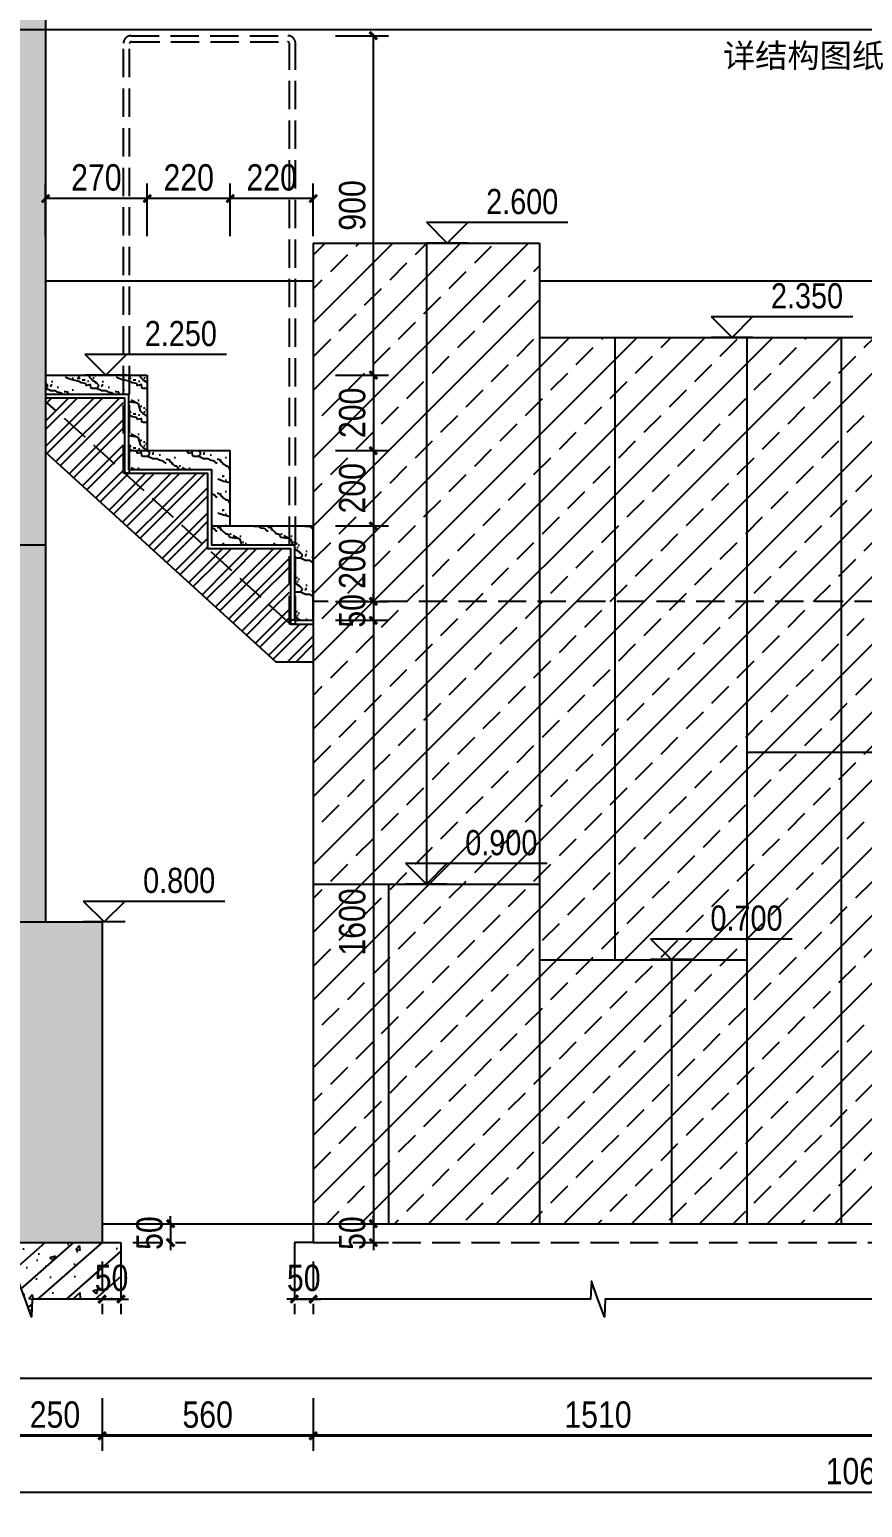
# Model space of a CAD drawing. Extents: x 9928 to 93764, y -101273 to -34887.
# Drawn here: x 77531 to 79740, y -84927 to -81009 of the extents above; entities that cross this region are included whole.
import ezdxf
from ezdxf import colors
from ezdxf.entities.mleader import LeaderData, LeaderLine
from ezdxf.math import Vec2, Vec3

# ---------------------------------------------------------------- set-up
doc = ezdxf.new("R2010")
doc.units = 0
doc.header["$LTSCALE"] = 1000
doc.header["$MEASUREMENT"] = 0
doc.linetypes.add('DASH', pattern=[0.35, 0.25, -0.1])
doc.linetypes.add('HIDDEN', pattern=[0.375, 0.25, -0.125])
for name, color, linetype in [('A-ANNO-DIMS', 6, 'Continuous'), ('A-Anno-Lead', 2, 'Continuous'), ('A-ANNO-NOTE', 4, 'Continuous'), ('A-ANNO-SYMB', 4, 'Continuous'), ('A-DETL-175', 175, 'Continuous'), ('A-DETL-42', 42, 'Continuous'), ('A-DETL-PATT-251', 251, 'Continuous'), ('A-FLOR-HRAL', 42, 'Continuous'), ('A-FURN-PATT-251', 251, 'Continuous'), ('A-SECT-005', 5, 'Continuous'), ('A-SECT-146', 216, 'Continuous'), ('核对', 7, 'Continuous')]:
    doc.layers.add(name, color=color, linetype=linetype)
doc.layers.add('A-ANNO-NPLT', color=250, linetype='Continuous', plot=False)
doc.styles.add('DIM_T3', font='ARIALN.TTF')
doc.styles.add('EN', font='ARIALN.TTF')
doc.dimstyles.new('_TCH_ARCH&&20', dxfattribs={"dimtxt": 70, "dimasz": 20, "dimexe": 40, "dimexo": 40, "dimgap": 20, "dimtad": 1, "dimdec": 0, "dimzin": 0, "dimdsep": 46, "dimtxsty": 'DIM_T3', "dimblk": 'ARCHTICK', "dimcen": 0.09, "dimclrd": 6, "dimclre": 6, "dimclrt": 6, "dimazin": 2, "dimtfac": 1, "dimtdec": 0, "dimtix": 1, "dimtmove": 2, "dimatfit": 3, "dimfxl": 100, "dimfxlon": 1, "dimtolj": 1, "dimtzin": 0, "dimarcsym": 0})

# ---------------------------------------------------------------- blocks, each defined once
blk = doc.blocks.new('TAG-PLAN-ELEV')
blk.add_line((-1.66, 0), (9.6, 0))
for points in [[(-1.66, 0), (0, -1.66), (1.66, 0)], [(1.66, -1.66), (-1.66, -1.66)]]:
    blk.add_lwpolyline(points)
at = {"style": 'EN'}
for tag, p in [('LEVEL', (2.45, 0.65)), ('NAME', (2.45, -2.51))]:
    blk.add_attdef(tag, p, '', height=2, dxfattribs=at)
blk = doc.blocks.new('_ArchTick')
at = {"color": 0, "linetype": 'ByBlock', "const_width": 0.4}
blk.add_lwpolyline([(-0.5, -0.5), (0.5, 0.5)], dxfattribs=at)
blk = doc.blocks.new('*D642')
at = {"layer": 'A-ANNO-DIMS', "color": 6, "lineweight": -2, "transparency": 16777216}
for p, q in [((74453.4, -84787.5), (74453.4, -84927.5)), ((85053.4, -84787.5), (85053.4, -84927.5)), ((85053.4, -84887.5), (74453.4, -84887.5))]:
    blk.add_line(p, q, dxfattribs=at)
at = {"layer": 'Defpoints', "color": 0, "transparency": 16777216}
for p in [(74453.4, -84285.6), (85053.4, -84285.6), (74453.4, -84887.5)]:
    blk.add_point(p, dxfattribs=at)
at = {"layer": 'A-ANNO-DIMS', "color": 6, "lineweight": -2, "transparency": 16777216, "xscale": 20, "yscale": 20, "zscale": 20, "rotation": 180}
blk.add_blockref('_ArchTick', (74453.4, -84887.5), dxfattribs=at)
at = {"layer": 'A-ANNO-DIMS', "color": 6, "lineweight": -2, "transparency": 16777216, "xscale": 20, "yscale": 20, "zscale": 20}
blk.add_blockref('_ArchTick', (85053.4, -84887.5), dxfattribs=at)
at = {"layer": 'A-ANNO-DIMS', "color": 6, "transparency": 16777216, "insert": (79753.4, -84831.7), "char_height": 70, "attachment_point": 5, "style": 'DIM_T3'}
blk.add_mtext('\\A1;10600', dxfattribs=at)
blk = doc.blocks.new('*D648')
at = {"layer": 'A-ANNO-DIMS', "color": 6, "lineweight": -2, "transparency": 16777216}
for p, q in [((77473.8, -84637.5), (77473.8, -84777.5)), ((77723.8, -84637.5), (77723.8, -84777.5)), ((77473.8, -84737.5), (77723.8, -84737.5))]:
    blk.add_line(p, q, dxfattribs=at)
at = {"layer": 'Defpoints', "color": 0, "transparency": 16777216}
for p in [(77473.8, -83375), (77723.8, -83375), (77723.8, -84737.5)]:
    blk.add_point(p, dxfattribs=at)
at = {"layer": 'A-ANNO-DIMS', "color": 6, "lineweight": -2, "transparency": 16777216, "xscale": 20, "yscale": 20, "zscale": 20, "rotation": 180}
blk.add_blockref('_ArchTick', (77473.8, -84737.5), dxfattribs=at)
at = {"layer": 'A-ANNO-DIMS', "color": 6, "lineweight": -2, "transparency": 16777216, "xscale": 20, "yscale": 20, "zscale": 20}
blk.add_blockref('_ArchTick', (77723.8, -84737.5), dxfattribs=at)
at = {"layer": 'A-ANNO-DIMS', "color": 6, "transparency": 16777216, "insert": (77598.8, -84681.7), "char_height": 70, "attachment_point": 5, "style": 'DIM_T3'}
blk.add_mtext('\\A1;250', dxfattribs=at)
blk = doc.blocks.new('*D649')
at = {"layer": 'Defpoints', "color": 0, "linetype": 'HIDDEN', "ltscale": 0.3, "transparency": 16777216}
for p in [(77723.8, -84225), (77773.8, -84225), (77773.8, -84375)]:
    blk.add_point(p, dxfattribs=at)
at = {"layer": '核对', "color": 2, "linetype": 'HIDDEN', "lineweight": -2, "ltscale": 0.3, "transparency": 16777216}
for p, q in [((77723.8, -84275), (77723.8, -84415)), ((77773.8, -84275), (77773.8, -84415)), ((77723.8, -84375), (77703.8, -84375)), ((77723.8, -84375), (77773.8, -84375)), ((77773.8, -84375), (77793.8, -84375))]:
    blk.add_line(p, q, dxfattribs=at)
at = {"layer": '核对', "color": 2, "linetype": 'HIDDEN', "lineweight": -2, "ltscale": 0.3, "transparency": 16777216, "xscale": 20, "yscale": 20, "zscale": 20}
blk.add_blockref('_ArchTick', (77723.8, -84375), dxfattribs=at)
at = {"layer": '核对', "color": 2, "linetype": 'HIDDEN', "lineweight": -2, "ltscale": 0.3, "transparency": 16777216, "xscale": 20, "yscale": 20, "zscale": 20, "rotation": 180}
blk.add_blockref('_ArchTick', (77773.8, -84375), dxfattribs=at)
at = {"layer": '核对', "color": 2, "linetype": 'HIDDEN', "ltscale": 0.3, "transparency": 16777216, "insert": (77748.8, -84319.2), "char_height": 70, "attachment_point": 5, "style": 'DIM_T3'}
blk.add_mtext('\\A1;50', dxfattribs=at)
blk = doc.blocks.new('*D650')
at = {"layer": 'A-ANNO-DIMS', "color": 6, "lineweight": -2, "transparency": 16777216}
for p, q in [((77723.8, -84637.5), (77723.8, -84777.5)), ((78283.4, -84637.5), (78283.4, -84777.5)), ((77723.8, -84737.5), (78283.4, -84737.5))]:
    blk.add_line(p, q, dxfattribs=at)
at = {"layer": 'Defpoints', "color": 0, "transparency": 16777216}
for p in [(77723.8, -84225), (78283.4, -84225), (78283.4, -84737.5)]:
    blk.add_point(p, dxfattribs=at)
at = {"layer": 'A-ANNO-DIMS', "color": 6, "lineweight": -2, "transparency": 16777216, "xscale": 20, "yscale": 20, "zscale": 20, "rotation": 180}
blk.add_blockref('_ArchTick', (77723.8, -84737.5), dxfattribs=at)
at = {"layer": 'A-ANNO-DIMS', "color": 6, "lineweight": -2, "transparency": 16777216, "xscale": 20, "yscale": 20, "zscale": 20}
blk.add_blockref('_ArchTick', (78283.4, -84737.5), dxfattribs=at)
at = {"layer": 'A-ANNO-DIMS', "color": 6, "transparency": 16777216, "insert": (78003.6, -84681.7), "char_height": 70, "attachment_point": 5, "style": 'DIM_T3'}
blk.add_mtext('\\A1;560', dxfattribs=at)
blk = doc.blocks.new('*D651')
at = {"layer": 'A-ANNO-DIMS', "color": 6, "lineweight": -2, "transparency": 16777216}
for p, q in [((78283.4, -84637.5), (78283.4, -84777.5)), ((79793.4, -84637.5), (79793.4, -84777.5)), ((78283.4, -84737.5), (79793.4, -84737.5))]:
    blk.add_line(p, q, dxfattribs=at)
at = {"layer": 'Defpoints', "color": 0, "transparency": 16777216}
for p in [(78283.4, -84225), (79793.4, -84225), (79793.4, -84737.5)]:
    blk.add_point(p, dxfattribs=at)
at = {"layer": 'A-ANNO-DIMS', "color": 6, "lineweight": -2, "transparency": 16777216, "xscale": 20, "yscale": 20, "zscale": 20, "rotation": 180}
blk.add_blockref('_ArchTick', (78283.4, -84737.5), dxfattribs=at)
at = {"layer": 'A-ANNO-DIMS', "color": 6, "lineweight": -2, "transparency": 16777216, "xscale": 20, "yscale": 20, "zscale": 20}
blk.add_blockref('_ArchTick', (79793.4, -84737.5), dxfattribs=at)
at = {"layer": 'A-ANNO-DIMS', "color": 6, "transparency": 16777216, "insert": (79038.4, -84681.7), "char_height": 70, "attachment_point": 5, "style": 'DIM_T3'}
blk.add_mtext('\\A1;1510', dxfattribs=at)
blk = doc.blocks.new('*D669')
at = {"layer": 'A-ANNO-DIMS', "color": 6, "lineweight": -2, "transparency": 16777216}
for p, q in [((78342.9, -81925), (78482.9, -81925)), ((78442.9, -81925), (78442.9, -82125)), ((78342.9, -82125), (78482.9, -82125))]:
    blk.add_line(p, q, dxfattribs=at)
at = {"layer": 'Defpoints', "color": 0, "transparency": 16777216}
for p in [(77843.4, -81925), (77843.4, -82125), (78442.9, -82125)]:
    blk.add_point(p, dxfattribs=at)
at = {"layer": 'A-ANNO-DIMS', "color": 6, "lineweight": -2, "transparency": 16777216, "xscale": 20, "yscale": 20, "zscale": 20}
for p, rotation in [((78442.9, -81925), 90), ((78442.9, -82125), 270)]:
    blk.add_blockref('_ArchTick', p, dxfattribs=dict(at, rotation=rotation))
at = {"layer": 'A-ANNO-DIMS', "color": 6, "transparency": 16777216, "insert": (78387.1, -82025), "char_height": 70, "attachment_point": 5, "rotation": 90, "style": 'DIM_T3'}
blk.add_mtext('\\A1;200', dxfattribs=at)
blk = doc.blocks.new('*D670')
at = {"layer": 'A-ANNO-DIMS', "color": 6, "lineweight": -2, "transparency": 16777216}
for p, q in [((78342.9, -82125), (78482.9, -82125)), ((78442.9, -82125), (78442.9, -82325)), ((78342.9, -82325), (78482.9, -82325))]:
    blk.add_line(p, q, dxfattribs=at)
at = {"layer": 'Defpoints', "color": 0, "transparency": 16777216}
for p in [(77843.4, -82125), (78063.4, -82325), (78442.9, -82325)]:
    blk.add_point(p, dxfattribs=at)
at = {"layer": 'A-ANNO-DIMS', "color": 6, "lineweight": -2, "transparency": 16777216, "xscale": 20, "yscale": 20, "zscale": 20}
for p, rotation in [((78442.9, -82125), 90), ((78442.9, -82325), 270)]:
    blk.add_blockref('_ArchTick', p, dxfattribs=dict(at, rotation=rotation))
at = {"layer": 'A-ANNO-DIMS', "color": 6, "transparency": 16777216, "insert": (78387.1, -82225), "char_height": 70, "attachment_point": 5, "rotation": 90, "style": 'DIM_T3'}
blk.add_mtext('\\A1;200', dxfattribs=at)
blk = doc.blocks.new('*D671')
at = {"layer": 'A-ANNO-DIMS', "color": 6, "lineweight": -2, "transparency": 16777216}
for p, q in [((78342.9, -82325), (78482.9, -82325)), ((78442.9, -82325), (78442.9, -82525)), ((78342.9, -82525), (78482.9, -82525))]:
    blk.add_line(p, q, dxfattribs=at)
at = {"layer": 'Defpoints', "color": 0, "transparency": 16777216}
for p in [(78063.4, -82325), (78283.4, -82525), (78442.9, -82525)]:
    blk.add_point(p, dxfattribs=at)
at = {"layer": 'A-ANNO-DIMS', "color": 6, "lineweight": -2, "transparency": 16777216, "xscale": 20, "yscale": 20, "zscale": 20}
for p, rotation in [((78442.9, -82325), 90), ((78442.9, -82525), 270)]:
    blk.add_blockref('_ArchTick', p, dxfattribs=dict(at, rotation=rotation))
at = {"layer": 'A-ANNO-DIMS', "color": 6, "transparency": 16777216, "insert": (78387.1, -82425), "char_height": 70, "attachment_point": 5, "rotation": 90, "style": 'DIM_T3'}
blk.add_mtext('\\A1;200', dxfattribs=at)
blk = doc.blocks.new('*D672')
at = {"layer": 'A-ANNO-DIMS', "color": 6, "lineweight": -2, "transparency": 16777216}
for p, q in [((78342.9, -82525), (78482.9, -82525)), ((78442.9, -82525), (78442.9, -82505)), ((78442.9, -82525), (78442.9, -82575)), ((78342.9, -82575), (78482.9, -82575)), ((78442.9, -82575), (78442.9, -82595))]:
    blk.add_line(p, q, dxfattribs=at)
at = {"layer": 'Defpoints', "color": 0, "transparency": 16777216}
for p in [(78283.4, -82525), (78283.4, -82575), (78442.9, -82575)]:
    blk.add_point(p, dxfattribs=at)
at = {"layer": 'A-ANNO-DIMS', "color": 6, "lineweight": -2, "transparency": 16777216, "xscale": 20, "yscale": 20, "zscale": 20}
for p, rotation in [((78442.9, -82525), 270), ((78442.9, -82575), 90)]:
    blk.add_blockref('_ArchTick', p, dxfattribs=dict(at, rotation=rotation))
at = {"layer": 'A-ANNO-DIMS', "color": 6, "transparency": 16777216, "insert": (78387.1, -82550), "char_height": 70, "attachment_point": 5, "rotation": 90, "style": 'DIM_T3'}
blk.add_mtext('\\A1;50', dxfattribs=at)
blk = doc.blocks.new('*D679')
at = {"layer": 'A-ANNO-DIMS', "color": 6, "lineweight": -2, "transparency": 16777216}
for p, q in [((78342.9, -82575), (78482.9, -82575)), ((78442.9, -82575), (78442.9, -84175)), ((78342.9, -84175), (78482.9, -84175))]:
    blk.add_line(p, q, dxfattribs=at)
at = {"layer": 'Defpoints', "color": 0, "transparency": 16777216}
for p in [(78283.4, -82575), (78283.4, -84175), (78442.9, -84175)]:
    blk.add_point(p, dxfattribs=at)
at = {"layer": 'A-ANNO-DIMS', "color": 6, "lineweight": -2, "transparency": 16777216, "xscale": 20, "yscale": 20, "zscale": 20}
for p, rotation in [((78442.9, -82575), 90), ((78442.9, -84175), 270)]:
    blk.add_blockref('_ArchTick', p, dxfattribs=dict(at, rotation=rotation))
at = {"layer": 'A-ANNO-DIMS', "color": 6, "transparency": 16777216, "insert": (78387.1, -83375), "char_height": 70, "attachment_point": 5, "rotation": 90, "style": 'DIM_T3'}
blk.add_mtext('\\A1;1600', dxfattribs=at)
blk = doc.blocks.new('*D681')
at = {"layer": 'Defpoints', "color": 0, "linetype": 'HIDDEN', "ltscale": 0.3, "transparency": 16777216}
for p in [(77723.8, -84175), (77723.8, -84225), (77905.4, -84225)]:
    blk.add_point(p, dxfattribs=at)
at = {"layer": '核对', "color": 2, "linetype": 'HIDDEN', "lineweight": -2, "ltscale": 0.3, "transparency": 16777216}
for p, q in [((77805.4, -84175), (77945.4, -84175)), ((77905.4, -84175), (77905.4, -84155)), ((77905.4, -84175), (77905.4, -84225)), ((77805.4, -84225), (77945.4, -84225)), ((77905.4, -84225), (77905.4, -84245))]:
    blk.add_line(p, q, dxfattribs=at)
at = {"layer": '核对', "color": 2, "linetype": 'HIDDEN', "lineweight": -2, "ltscale": 0.3, "transparency": 16777216, "xscale": 20, "yscale": 20, "zscale": 20}
for p, rotation in [((77905.4, -84175), 270), ((77905.4, -84225), 90)]:
    blk.add_blockref('_ArchTick', p, dxfattribs=dict(at, rotation=rotation))
at = {"layer": '核对', "color": 2, "linetype": 'HIDDEN', "ltscale": 0.3, "transparency": 16777216, "insert": (77849.7, -84200), "char_height": 70, "attachment_point": 5, "rotation": 90, "style": 'DIM_T3'}
blk.add_mtext('\\A1;50', dxfattribs=at)
blk = doc.blocks.new('*D686')
at = {"layer": 'Defpoints', "color": 0, "linetype": 'HIDDEN', "ltscale": 0.3, "transparency": 16777216}
for p in [(78233.4, -84225), (78283.4, -84225), (78283.4, -84375)]:
    blk.add_point(p, dxfattribs=at)
at = {"layer": '核对', "color": 2, "linetype": 'HIDDEN', "lineweight": -2, "ltscale": 0.3, "transparency": 16777216}
for p, q in [((78233.4, -84275), (78233.4, -84415)), ((78283.4, -84275), (78283.4, -84415)), ((78233.4, -84375), (78213.4, -84375)), ((78233.4, -84375), (78283.4, -84375)), ((78283.4, -84375), (78303.4, -84375))]:
    blk.add_line(p, q, dxfattribs=at)
at = {"layer": '核对', "color": 2, "linetype": 'HIDDEN', "lineweight": -2, "ltscale": 0.3, "transparency": 16777216, "xscale": 20, "yscale": 20, "zscale": 20}
blk.add_blockref('_ArchTick', (78233.4, -84375), dxfattribs=at)
at = {"layer": '核对', "color": 2, "linetype": 'HIDDEN', "lineweight": -2, "ltscale": 0.3, "transparency": 16777216, "xscale": 20, "yscale": 20, "zscale": 20, "rotation": 180}
blk.add_blockref('_ArchTick', (78283.4, -84375), dxfattribs=at)
at = {"layer": '核对', "color": 2, "linetype": 'HIDDEN', "ltscale": 0.3, "transparency": 16777216, "insert": (78258.4, -84319.2), "char_height": 70, "attachment_point": 5, "style": 'DIM_T3'}
blk.add_mtext('\\A1;50', dxfattribs=at)
blk = doc.blocks.new('*D688')
at = {"layer": 'A-ANNO-DIMS', "color": 6, "lineweight": -2, "transparency": 16777216}
for p, q in [((78342.9, -81025), (78482.9, -81025)), ((78442.9, -81925), (78442.9, -81025)), ((78342.9, -81925), (78482.9, -81925))]:
    blk.add_line(p, q, dxfattribs=at)
at = {"layer": 'Defpoints', "color": 0, "transparency": 16777216}
for p in [(77843.4, -81025), (78442.9, -81025), (77843.4, -81925)]:
    blk.add_point(p, dxfattribs=at)
at = {"layer": 'A-ANNO-DIMS', "color": 6, "lineweight": -2, "transparency": 16777216, "xscale": 20, "yscale": 20, "zscale": 20}
for p, rotation in [((78442.9, -81025), 90), ((78442.9, -81925), 270)]:
    blk.add_blockref('_ArchTick', p, dxfattribs=dict(at, rotation=rotation))
at = {"layer": 'A-ANNO-DIMS', "color": 6, "transparency": 16777216, "insert": (78387.1, -81475), "char_height": 70, "attachment_point": 5, "rotation": 90, "style": 'DIM_T3'}
blk.add_mtext('\\A1;900', dxfattribs=at)
blk = doc.blocks.new('*D693')
at = {"layer": 'A-ANNO-DIMS', "color": 6, "lineweight": -2, "transparency": 16777216}
for p, q in [((78063.4, -81556.9), (78063.4, -81416.9)), ((78283.4, -81556.9), (78283.4, -81416.9)), ((78283.4, -81456.9), (78063.4, -81456.9))]:
    blk.add_line(p, q, dxfattribs=at)
at = {"layer": 'Defpoints', "color": 0, "transparency": 16777216}
for p in [(78063.4, -81456.9), (78063.4, -82325), (78283.4, -82325)]:
    blk.add_point(p, dxfattribs=at)
at = {"layer": 'A-ANNO-DIMS', "color": 6, "lineweight": -2, "transparency": 16777216, "xscale": 20, "yscale": 20, "zscale": 20, "rotation": 180}
blk.add_blockref('_ArchTick', (78063.4, -81456.9), dxfattribs=at)
at = {"layer": 'A-ANNO-DIMS', "color": 6, "lineweight": -2, "transparency": 16777216, "xscale": 20, "yscale": 20, "zscale": 20}
blk.add_blockref('_ArchTick', (78283.4, -81456.9), dxfattribs=at)
at = {"layer": 'A-ANNO-DIMS', "color": 6, "transparency": 16777216, "insert": (78173.4, -81401.1), "char_height": 70, "attachment_point": 5, "style": 'DIM_T3'}
blk.add_mtext('\\A1;220', dxfattribs=at)
blk = doc.blocks.new('*D694')
at = {"layer": 'A-ANNO-DIMS', "color": 6, "lineweight": -2, "transparency": 16777216}
for p, q in [((77843.4, -81556.9), (77843.4, -81416.9)), ((78063.4, -81556.9), (78063.4, -81416.9)), ((78063.4, -81456.9), (77843.4, -81456.9))]:
    blk.add_line(p, q, dxfattribs=at)
at = {"layer": 'Defpoints', "color": 0, "transparency": 16777216}
for p in [(77843.4, -81456.9), (77843.4, -81925), (78063.4, -82325)]:
    blk.add_point(p, dxfattribs=at)
at = {"layer": 'A-ANNO-DIMS', "color": 6, "lineweight": -2, "transparency": 16777216, "xscale": 20, "yscale": 20, "zscale": 20, "rotation": 180}
blk.add_blockref('_ArchTick', (77843.4, -81456.9), dxfattribs=at)
at = {"layer": 'A-ANNO-DIMS', "color": 6, "lineweight": -2, "transparency": 16777216, "xscale": 20, "yscale": 20, "zscale": 20}
blk.add_blockref('_ArchTick', (78063.4, -81456.9), dxfattribs=at)
at = {"layer": 'A-ANNO-DIMS', "color": 6, "transparency": 16777216, "insert": (77953.4, -81401.1), "char_height": 70, "attachment_point": 5, "style": 'DIM_T3'}
blk.add_mtext('\\A1;220', dxfattribs=at)
blk = doc.blocks.new('*D695')
at = {"layer": 'A-ANNO-DIMS', "color": 6, "lineweight": -2, "transparency": 16777216}
for p, q in [((77573.8, -81556.9), (77573.8, -81416.9)), ((77843.4, -81556.9), (77843.4, -81416.9)), ((77843.4, -81456.9), (77573.8, -81456.9))]:
    blk.add_line(p, q, dxfattribs=at)
at = {"layer": 'Defpoints', "color": 0, "transparency": 16777216}
for p in [(77573.8, -81456.9), (77573.8, -81925), (77843.4, -81925)]:
    blk.add_point(p, dxfattribs=at)
at = {"layer": 'A-ANNO-DIMS', "color": 6, "lineweight": -2, "transparency": 16777216, "xscale": 20, "yscale": 20, "zscale": 20, "rotation": 180}
blk.add_blockref('_ArchTick', (77573.8, -81456.9), dxfattribs=at)
at = {"layer": 'A-ANNO-DIMS', "color": 6, "lineweight": -2, "transparency": 16777216, "xscale": 20, "yscale": 20, "zscale": 20}
blk.add_blockref('_ArchTick', (77843.4, -81456.9), dxfattribs=at)
at = {"layer": 'A-ANNO-DIMS', "color": 6, "transparency": 16777216, "insert": (77708.6, -81401.1), "char_height": 70, "attachment_point": 5, "style": 'DIM_T3'}
blk.add_mtext('\\A1;270', dxfattribs=at)
blk = doc.blocks.new('*D725')
at = {"layer": 'Defpoints', "color": 0, "linetype": 'HIDDEN', "ltscale": 0.3, "transparency": 16777216}
for p in [(78412.9, -84175), (78412.9, -84225), (78442.9, -84225)]:
    blk.add_point(p, dxfattribs=at)
at = {"layer": '核对', "color": 2, "linetype": 'HIDDEN', "lineweight": -2, "ltscale": 0.3, "transparency": 16777216}
for p, q in [((78442.9, -84175), (78442.9, -84155)), ((78442.9, -84175), (78482.9, -84175)), ((78442.9, -84175), (78442.9, -84225)), ((78442.9, -84225), (78482.9, -84225)), ((78442.9, -84225), (78442.9, -84245))]:
    blk.add_line(p, q, dxfattribs=at)
at = {"layer": '核对', "color": 2, "linetype": 'HIDDEN', "lineweight": -2, "ltscale": 0.3, "transparency": 16777216, "xscale": 20, "yscale": 20, "zscale": 20}
for p, rotation in [((78442.9, -84175), 270), ((78442.9, -84225), 90)]:
    blk.add_blockref('_ArchTick', p, dxfattribs=dict(at, rotation=rotation))
at = {"layer": '核对', "color": 2, "linetype": 'HIDDEN', "ltscale": 0.3, "transparency": 16777216, "insert": (78387.1, -84200), "char_height": 70, "attachment_point": 5, "rotation": 90, "style": 'DIM_T3'}
blk.add_mtext('\\A1;50', dxfattribs=at)
blk = doc.blocks.new('_DotSmall')
at = {"color": 0, "linetype": 'ByBlock', "const_width": 0.5}
blk.add_lwpolyline([(-0.0625, 0, 1), (0.0625, 0, 1)], format="xyb", close=True, dxfattribs=at)

msp = doc.modelspace()

# ---------------------------------------------------------------- hatches: boundary and pattern name
at = {"layer": 'A-DETL-PATT-251'}
h = msp.add_hatch(dxfattribs=at)
h.set_pattern_fill('钢筋混凝土', color=256, scale=20, angle=-3.7793, style=0)
h.set_pattern_definition([(41.22068, (-30533.306, -5171.7), (-32.94805, 37.608855), []), (46.22068, (-30533.3, -5171.7), (142.31283, -21.97859), [15, -165]), (351.22068, (-30533.3, -5171.7), (-17.77396, 151.9404), [12, -132]), (96.67208, (-30521.45, -5173.53), (124.53897, 129.9617), [12.74804, -140.22842]), (42.40488, (-30530.67, -5131.79), (210.80203, -47.10098), [22.5, -247.5]), (92.85628, (-30513.1, -5135.71), (199.36757, 182.07848), [19.12206, -210.3426]), (347.40488, (-30530.67, -5131.79), (199.36743, 182.07863), [18, -198]), (17.22068, (-30511.37, -5143.09), (113.81417, -88.21754), [15, -165]), (322.22068, (-30511.37, -5143.09), (58.1167, 141.50705), [12, -132]), (67.67208, (-30501.89, -5150.44), (171.93092, 53.28938), [12.74804, -140.22842]), (33.72068, (-30533.306, -5171.7), (6.815137, 66.273683), [0, -130.4, 0, -134, 0, -132.5]), (3.72068, (-30533.306, -5171.7), (57.69892, 75.24282), [0, -76.4, 0, -127.4, 0, -50.5]), (323.72068, (-30577.81, -5168.76), (106.234974, -11.53841), [0, -50, 0, -156, 0, -207]), (313.72068, (-30597.77, -5167.44), (117.703244, 12.28946), [0, -65, 0, -103.6, 0, -147])])
h.paths.add_polyline_path([(77773.8, -84225), (77664.9, -84225), (77473.8, -84225), (77423.8, -84225), (77423.8, -84375), (77500, -84375), (77502, -84327.7), (77519.4, -84375), (77536.7, -84422.3), (77538.7, -84375), (77773.8, -84375)])
at = {"layer": 'A-FURN-PATT-251'}
h = msp.add_hatch(color=253, dxfattribs=at)
h.dxf.hatch_style = 1
h.paths.add_polyline_path([(77473.8, -83375), (77723.8, -83375), (77723.8, -84225), (77473.8, -84225)])
h.paths.add_polyline_path([(77473.8, -80775), (77573.8, -80775), (77573.8, -83375), (77473.8, -83375)])
h = msp.add_hatch(dxfattribs=at)
h.set_pattern_fill('ANSI33', color=256, scale=40)
h.set_pattern_definition([(45, (-30533.3, -5609.73), (-89.80256, 89.80256), []), (45, (-30443.5, -5609.73), (-89.80256, 89.80256), [63.5, -31.75])])
h.paths.add_polyline_path([(79793.4, -84175), (79793.4, -81825), (78883.4, -81825), (78883.4, -81575), (78283.4, -81575), (78283.4, -84175)])
h = msp.add_hatch(dxfattribs=at)
h.set_pattern_fill('大理石', color=256, scale=30, angle=-90)
h.set_pattern_definition([(311.987212, (10.286, -75), (135.000003, -179.9999974), [2.88292, -602.53016]), (338.19859, (5.786, -32.143), (270, -90), [10.38568, -716.61157]), (330.945396, (0.643, -30), (135.0000038, -89.999994), [4.41241, -922.19427]), (0, (4.5, -32.14), (-2e-14, -90), [1.28571, -133.71428]), (341.56505, (7.714, -74.143), (135, -2e-07), [2.71052, -281.89446]), (81.469234, (7.714, -74.143), (8e-07, 89.9999997), [4.33366, -905.73498]), (349.215702, (-0.643, -68.143), (540.0000002, -90.0000004), [9.16181, -952.82829]), (332.132996, (40.5, -0.4286), (675.00000264, -359.999995625), [21.08837, -4407.46947]), (270, (60.3, -1.72), (135, -2e-14), [0, -90]), (334.9831065, (84.857, -60), (404.9999997, -180.00000046), [14.18824, -1475.57682]), (351.4391104, (31.5, -94.7143), (1214.99999234, -179.99999969), [20.15311, -4212.00054]), (352.8749836, (43.7143, -45), (675.00000068, -89.9999946), [10.36576, -2166.44382]), (346.75948, (15.4286, -36), (404.9999997, -90.00000087), [22.45403, -2335.21956]), (270, (15.5, -21.97), (135, -2e-14), [0, -90]), (270, (14.05, -23.42), (135, -2e-14), [0, -90]), (270, (21.27, -33.54), (135, -2e-14), [0, -90]), (270, (37.17, -30.65), (135, -2e-14), [0, -90]), (329.0362434, (37.286, -41.143), (135.00000387, -89.99999283), [7.49694, -1566.86004]), (270, (43.47, -44.99), (135, -2e-14), [0, -90]), (270, (38.62, -33.54), (135, -2e-14), [0, -90]), (270, (47.29, -37.88), (135, -2e-14), [0, -90]), (270, (34.28, -33.54), (135, -2e-14), [0, -90]), (320.194429, (25.071, -85.714), (135, -90), [3.34725, -699.57522]), (0, (21.21, -85.71), (-2e-14, -90), [3.85714, -131.14285]), (313.66778, (16.714, -81), (269.9999995, -270.0000002), [6.51725, -1362.10428]), (0, (15.43, -81), (-2e-14, -90), [1.28571, -133.71428]), (309.805571, (12.214, -77.143), (135.0000053, -179.9999957), [5.02088, -1049.36283]), (270, (21.27, -63.9), (135, -2e-14), [0, -90]), (270, (25.35, -85.91), (135, -2e-14), [0, -90]), (270, (25.35, -85.91), (135, -2e-14), [0, -90]), (299.357754, (27.643, -87.857), (135.0000008, -269.9999995), [7.86753, -818.22266]), (270, (34.28, -85.6), (135, -2e-14), [0, -90]), (56.309932, (84.857, -60), (134.9999977, 180.0000011), [9.27142, -964.22742]), (278.1301024, (66.857, -50.143), (134.9999992, -899.99999366), [9.09137, -1900.09692]), (317.862405, (64.2857, -30), (404.99999962, -360.00000016), [12.13697, -2536.62741]), (284.620874, (59.143, -10.2857), (135.00000563, -539.9999985), [20.37405, -2118.9015]), (270, (67.52, -17.63), (135, -2e-14), [0, -90]), (288.434949, (54, -46.286), (134.9999996, -360), [4.06579, -849.74917]), (286.699244, (55.286, -50.143), (7.4e-06, -89.999998), [2.23721, -467.57658]), (11.093723, (55.9286, -52.2857), (944.99999116, 180.00000157), [11.13667, -2327.56488]), (270, (61.74, -40.77), (135, -2e-14), [0, -90]), (270, (67.11, -50.1), (135, -2e-14), [0, -90]), (270, (51.62, -37.88), (135, -2e-14), [0, -90]), (270, (80.53, -26.31), (135, -2e-14), [0, -90]), (270, (74.74, -21.97), (135, -2e-14), [0, -90]), (314.1449026, (82.9286, -45), (270, -270.00000046), [10.15316, -2122.01118]), (324.5829447, (73.2857, -38.143), (134.99999947, -90.00000025), [11.83238, -2472.96636]), (270, (83.02, -45.12), (135, -2e-14), [0, -90]), (270, (76.19, -32.09), (135, -2e-14), [0, -90]), (270, (83.02, -45.12), (135, -2e-14), [0, -90]), (270, (73.08, -38.16), (135, -2e-14), [0, -90]), (345.068583, (68.143, -59.143), (405, -90), [3.32661, -695.26125]), (0, (71.36, -60), (-2e-14, -90), [13.5, -121.5]), (320.194429, (127.929, -75.857), (135, -90), [3.34725, -699.57522]), (270, (99.31, -50.89), (135, -2e-14), [0, -90]), (270, (97.87, -53.78), (135, -2e-14), [0, -90]), (270, (100.76, -42.22), (135, -2e-14), [0, -90]), (270, (116.65, -56.68), (135, -2e-14), [0, -90]), (323.130102, (108.643, -66), (134.9999999, -90.0000001), [6.42857, -1343.57139]), (0, (97.71, -66), (-2e-14, -90), [10.92857, -124.07143]), (270, (97.93, -66.01), (135, -2e-14), [0, -90]), (293.19859, (126.643, -72.857), (135, -270.0000002), [3.2639, -682.15568]), (336.03751, (124.714, -72), (270, -90), [2.11047, -441.08813]), (336.03751, (122.786, -71.143), (270, -90), [2.11047, -441.08813]), (351.8698976, (113.786, -69.857), (675.00000007, -90.0000004), [9.09137, -1900.09692]), (0, (130.5, -78), (-2e-14, -90), [3.21429, -131.78571]), (270, (135, -68.11), (135, -2e-14), [0, -90])])
h.paths.add_polyline_path([(78283.4, -82325), (78013.4, -82325), (78013.4, -82375), (78233.4, -82375), (78233.4, -82575), (78283.4, -82575)])
h.paths.add_polyline_path([(78063.4, -82125), (77793.4, -82125), (77793.4, -82175), (78013.4, -82175), (78013.4, -82325), (78063.4, -82325)])
h.paths.add_polyline_path([(77843.4, -81925), (77573.8, -81925), (77573.8, -81975), (77793.4, -81975), (77793.4, -82125), (77843.4, -82125)])
h = msp.add_hatch(dxfattribs=at)
h.set_pattern_fill('ANSI32', color=256, scale=10)
h.set_pattern_definition([(45, (-30533.306, -5609.73), (-33.67596, 33.67596), []), (45, (-30510.855, -5609.73), (-33.67596, 33.67596), [])])
h.paths.add_polyline_path([(77780.4, -82182.2), (77573.8, -81994.5), (77573.8, -82129.6), (78184.7, -82685), (78283.4, -82685), (78283.4, -82585), (78223.4, -82585), (78220.4, -82585), (78220.4, -82582.2), (77783.4, -82185), (77780.4, -82185)])
h.paths.add_polyline_path([(77780.4, -81985), (77573.8, -81985), (77573.8, -81994.5), (77780.4, -82182.2)])
h.paths.add_polyline_path([(78003.4, -82185), (77783.4, -82185), (78003.4, -82385)], flags=17)
h.paths.add_polyline_path([(78220.4, -82385), (78003.4, -82385), (78220.4, -82582.2)], flags=17)

# ---------------------------------------------------------------- linework, layer by layer
at = {"layer": 'A-ANNO-DIMS'}
for points in [[(77773.8, -84375), (77538.7, -84375), (77536.7, -84422.3), (77519.4, -84375), (77502, -84327.7), (77500, -84375), (77323.8, -84375)], [(79843.4, -84375), (79057.7, -84375), (79055.7, -84422.3), (79038.4, -84375), (79021, -84327.7), (79019, -84375), (78233.4, -84375)]]:
    msp.add_lwpolyline(points, dxfattribs=at)
at = {"layer": 'A-Anno-Lead', "color": 1, "linetype": 'DASH', "ltscale": 0.3}
for p, q in [((77800.4, -81025), (78216.4, -81025)), ((77801.4, -81041), (78215.4, -81041)), ((77780.4, -82185), (77780.4, -81045)), ((77796.4, -82185), (77796.4, -81046)), ((78220.4, -82585), (78220.4, -81046)), ((78236.4, -82585), (78236.4, -81045))]:
    msp.add_line(p, q, dxfattribs=at)
for centre, radius, start, end in [((77800.4, -81045), 20, 90, 180), ((77801.4, -81046), 5, 90, 180), ((78215.4, -81046), 5, 0, 90), ((78216.4, -81045), 20, 0, 90)]:
    msp.add_arc(centre, radius, start, end, dxfattribs=at)
at = {"layer": 'A-ANNO-NPLT'}
for p, q in [((87770, -84585.6), (73122.1, -84585.6)), ((87770, -84735.6), (73122.1, -84735.6))]:
    msp.add_line(p, q, dxfattribs=at)
at = {"layer": 'A-DETL-175'}
for p, q in [((77723.8, -84225), (77773.8, -84225)), ((77773.8, -84225), (77773.8, -84375))]:
    msp.add_line(p, q, dxfattribs=at)
at = {"layer": 'A-DETL-42'}
for p, q in [((78283.4, -81575), (78883.4, -81575)), ((78283.4, -81575), (78283.4, -84175)), ((78583.4, -81575), (78583.4, -83275)), ((78883.4, -81575), (78883.4, -84175)), ((78883.4, -81825), (79793.4, -81825)), ((79083.4, -81825), (79083.4, -83475)), ((79433.4, -81825), (79433.4, -84175)), ((79683.4, -81825), (79683.4, -84175)), ((77573.8, -81925), (77843.4, -81925)), ((77843.4, -81925), (77843.4, -82125)), ((77793.4, -82125), (78063.4, -82125)), ((78063.4, -82325), (78063.4, -82125)), ((78013.4, -82325), (78283.4, -82325)), ((78283.4, -82575), (78283.4, -82325)), ((78233.4, -82575), (78223.4, -82575)), ((78283.4, -83275), (78883.4, -83275)), ((78483.4, -83275), (78483.4, -84175)), ((78883.4, -83475), (79433.4, -83475)), ((79233.4, -83475), (79233.4, -84175))]:
    msp.add_line(p, q, dxfattribs=at)
at = {"layer": 'A-DETL-42', "linetype": 'DASH', "ltscale": 0.3}
for p, q in [((78223.4, -82585), (77573.8, -81994.5)), ((79793.4, -82525), (78283.4, -82525)), ((78283.4, -84175), (78283.4, -84225)), ((78283.4, -84225), (79793.4, -84225))]:
    msp.add_line(p, q, dxfattribs=at)
at = {"layer": 'A-DETL-42'}
for points in [[(77573.8, -81975), (77793.4, -81975), (77793.4, -82175), (78013.4, -82175), (78013.4, -82375), (78233.4, -82375), (78233.4, -82575), (78283.4, -82575)], [(77573.8, -81985), (77783.4, -81985), (77783.4, -82185), (78003.4, -82185), (78003.4, -82385), (78223.4, -82385), (78223.4, -82585), (78283.4, -82585)], [(77573.8, -82129.6), (78184.7, -82685), (78283.4, -82685)]]:
    msp.add_lwpolyline(points, dxfattribs=at)
at = {"layer": 'A-FLOR-HRAL', "color": 1}
for p, q in [((77796.4, -82185), (77780.4, -82185)), ((78236.4, -82585), (78220.4, -82585))]:
    msp.add_line(p, q, dxfattribs=at)
at = {"layer": 'A-FURN-PATT-251'}
for p, q in [((77573.8, -81675), (78283.4, -81675)), ((78883.4, -81675), (82853.4, -81675)), ((79433.4, -82925), (79793.4, -82925))]:
    msp.add_line(p, q, dxfattribs=at)
at = {"layer": 'A-SECT-005'}
msp.add_line((77723.8, -84175), (86853.4, -84175), dxfattribs=at)
at = {"layer": 'A-SECT-146'}
for p, q in [((77573.8, -80775), (77573.8, -83375)), ((77473.8, -82375), (77573.8, -82375)), ((77473.8, -83375), (77723.8, -83375)), ((77723.8, -83375), (77723.8, -84225)), ((77473.8, -84225), (77723.8, -84225))]:
    msp.add_line(p, q, dxfattribs=at)
at = {"layer": '核对', "color": 2, "linetype": 'HIDDEN', "ltscale": 0.3}
for p, q in [((78283.4, -84225), (78233.4, -84225)), ((78233.4, -84225), (78233.4, -84375))]:
    msp.add_line(p, q, dxfattribs=at)

# ---------------------------------------------------------------- block references
at = {"layer": 'A-ANNO-NOTE'}
ref = msp.add_blockref('TAG-PLAN-ELEV', (78638.8, -81519.5), dxfattribs=dict(at, xscale=33.3333333328067, yscale=33.3333333328067, zscale=33.3333333328067))
ref.add_attrib('LEVEL', '2.600', (78742, -81498), dxfattribs={"layer": '0', "height": 66.67, "style": 'EN'})
ref = msp.add_blockref('TAG-PLAN-ELEV', (79393.8, -81769.5), dxfattribs=dict(at, xscale=33.3333333328067, yscale=33.3333333328067, zscale=33.3333333328067))
ref.add_attrib('LEVEL', '2.350', (79497, -81748), dxfattribs={"layer": '0', "height": 66.67, "style": 'EN'})
ref = msp.add_blockref('TAG-PLAN-ELEV', (77733.6, -81869.5), dxfattribs=dict(at, xscale=33.3333333328067, yscale=33.3333333328067, zscale=33.3333333328067))
ref.add_attrib('LEVEL', '2.250', (77836.9, -81848), dxfattribs={"layer": '0', "height": 66.67, "style": 'EN'})
ref = msp.add_blockref('TAG-PLAN-ELEV', (78583.4, -83219.5), dxfattribs=dict(at, xscale=33.3333333328067, yscale=33.3333333328067, zscale=33.3333333328067))
ref.add_attrib('LEVEL', '0.900', (78686.6, -83198), dxfattribs={"layer": '0', "height": 66.67, "style": 'EN'})
ref = msp.add_blockref('TAG-PLAN-ELEV', (77729.3, -83319.5), dxfattribs=dict(at, xscale=33.3333333328067, yscale=33.3333333328067, zscale=33.3333333328067))
ref.add_attrib('LEVEL', '0.800', (77832.5, -83298), dxfattribs={"layer": '0', "height": 66.67, "style": 'EN'})
ref = msp.add_blockref('TAG-PLAN-ELEV', (79233.4, -83419.5), dxfattribs=dict(at, xscale=33.3333333328067, yscale=33.3333333328067, zscale=33.3333333328067))
ref.add_attrib('LEVEL', '0.700', (79336.6, -83398), dxfattribs={"layer": '0', "height": 66.67, "style": 'EN'})

# ---------------------------------------------------------------- texts
at = {"layer": 'A-ANNO-SYMB', "color": 2, "insert": (79369.6, -81046.4), "char_height": 313.469, "attachment_point": 1, "style": 'EN'}
msp.add_mtext('{\\fSimSun|b0|i0|c134|p2;\\H0.2x;详结构图纸}', dxfattribs=at)

# ---------------------------------------------------------------- dimensions: what is measured, and where the dimension line sits
at = {"layer": 'A-ANNO-DIMS'}
for base, p1, p2, picture, middle in [((78442.9, -81025), (77843.4, -81925), (77843.4, -81025), '*D688', (78387.1, -81475)), ((78442.9, -82125), (77843.4, -81925), (77843.4, -82125), '*D669', (78387.1, -82025)), ((78442.9, -82325), (77843.4, -82125), (78063.4, -82325), '*D670', (78387.1, -82225)), ((78442.9, -82525), (78063.4, -82325), (78283.4, -82525), '*D671', (78387.1, -82425)), ((78442.9, -82575), (78283.4, -82525), (78283.4, -82575), '*D672', (78387.1, -82550)), ((78442.9, -84175), (78283.4, -82575), (78283.4, -84175), '*D679', (78387.1, -83375))]:
    dim = msp.add_linear_dim(base=base, p1=p1, p2=p2, angle=90, dimstyle='_TCH_ARCH&&20', dxfattribs=at)
    dim.commit()
    dim.dimension.update_dxf_attribs({"geometry": picture, "text_midpoint": middle})
for base, p1, p2, picture, middle in [((77573.8, -81456.9), (77843.4, -81925), (77573.8, -81925), '*D695', (77708.6, -81401.1)), ((77843.4, -81456.9), (78063.4, -82325), (77843.4, -81925), '*D694', (77953.4, -81401.1)), ((78063.4, -81456.9), (78283.4, -82325), (78063.4, -82325), '*D693', (78173.4, -81401.1)), ((77723.8, -84737.5), (77473.8, -83375), (77723.8, -83375), '*D648', (77598.8, -84681.7)), ((78283.4, -84737.5), (77723.8, -84225), (78283.4, -84225), '*D650', (78003.6, -84681.7)), ((79793.4, -84737.5), (78283.4, -84225), (79793.4, -84225), '*D651', (79038.4, -84681.7)), ((74453.4, -84887.5), (85053.4, -84285.6), (74453.4, -84285.6), '*D642', (79753.4, -84831.7))]:
    dim = msp.add_linear_dim(base=base, p1=p1, p2=p2, dimstyle='_TCH_ARCH&&20', dxfattribs=at)
    dim.commit()
    dim.dimension.update_dxf_attribs({"geometry": picture, "text_midpoint": middle})
at = {"layer": '核对', "color": 2, "linetype": 'HIDDEN', "ltscale": 0.3}
for base, p1, p2, picture, middle in [((77905.4, -84225), (77723.8, -84175), (77723.8, -84225), '*D681', (77849.7, -84200)), ((78442.9, -84225), (78412.9, -84175), (78412.9, -84225), '*D725', (78387.1, -84200))]:
    dim = msp.add_linear_dim(base=base, p1=p1, p2=p2, angle=90, dimstyle='_TCH_ARCH&&20', override={"dimclrd": 2, "dimclre": 2, "dimclrt": 2}, dxfattribs=at)
    dim.commit()
    dim.dimension.update_dxf_attribs({"geometry": picture, "text_midpoint": middle})
for base, p1, p2, picture, middle in [((77773.8, -84375), (77723.8, -84225), (77773.8, -84225), '*D649', (77748.8, -84319.2)), ((78283.4, -84375), (78233.4, -84225), (78283.4, -84225), '*D686', (78258.4, -84319.2))]:
    dim = msp.add_linear_dim(base=base, p1=p1, p2=p2, dimstyle='_TCH_ARCH&&20', override={"dimclrd": 2, "dimclre": 2, "dimclrt": 2}, dxfattribs=at)
    dim.commit()
    dim.dimension.update_dxf_attribs({"geometry": picture, "text_midpoint": middle})

# ---------------------------------------------------------------- leaders
at = {"layer": 'A-ANNO-SYMB'}
ml = msp.add_multileader_mtext('Standard', dxfattribs=at)
ml.set_content('\\pxsm1;{\\fSimSun|b0|i0|c134|p2;\\H0.2x;L形钢盖板\\P黑色哑光氟碳喷涂}', color=256, style='EN')
ml.set_leader_properties(color=256)
ml.set_arrow_properties(name='DOTSMALL')
ml.build(insert=Vec2(0, 0))
ml.multileader.update_dxf_attribs({"text_left_attachment_type": 5, "text_right_attachment_type": 5, "dogleg_length": 901.2, "arrow_head_size": 62.7})
ctx = ml.context
ctx.base_point, ctx.char_height, ctx.arrow_head_size, ctx.landing_gap_size, ctx.plane_origin = Vec3(74805.1, -80071.4), 313.469, 62.7, 0.282, Vec3(102970.1, -80209.9)
ctx.left_attachment, ctx.right_attachment, ctx.text_align_type = 5, 5, 2
notes = []
notes.append((ctx, [(0, (1, 1, 0), (74715.1, -80071.4), (1, 0), 90, [(0, [(74328.4, -81075)], 0, [])])]))
ctx.mtext.insert, ctx.mtext.alignment, ctx.mtext.flow_direction = Vec3(75511.8, -79854.8), 3, 5
ml = msp.add_multileader_mtext('Standard', dxfattribs=at)
ml.set_content('\\pxsm1;{\\fSimSun|b0|i0|c134|p2;\\H0.2x;50厚浅黄色石材\\P1厚户外石材专用胶与钢板固定\\P底部螺栓辅助固定，定位应均匀排布、美观\\P（详石材厂家深化）\\P5厚钢板，黑色哑光氟碳喷涂}', color=256, style='EN')
ml.set_leader_properties(color=256)
ml.set_arrow_properties(name='DOTSMALL')
ml.build(insert=Vec2(0, 0))
ml.multileader.update_dxf_attribs({"text_left_attachment_type": 5, "text_right_attachment_type": 5, "dogleg_length": 901.2, "arrow_head_size": 62.7})
ctx = ml.context
ctx.base_point, ctx.char_height, ctx.arrow_head_size, ctx.landing_gap_size, ctx.plane_origin = Vec3(77064.5, -80482.7), 313.469, 62.7, 0.282, Vec3(105748.1, -80629.2)
ctx.left_attachment, ctx.right_attachment, ctx.text_align_type = 5, 5, 2
notes.append((ctx, [(0, (1, 1, 0), (77000.2, -80482.7), (1, 0), 64.3, [(0, [(76759.1, -81720.9)], 0, [])])]))
ctx.mtext.insert, ctx.mtext.alignment, ctx.mtext.flow_direction = Vec3(78760.7, -79910.5), 3, 5
at = {"layer": 'A-ANNO-SYMB', "color": 2}
ml = msp.add_multileader_mtext('Standard', dxfattribs=at)
ml.set_content('\\pxsm1;{\\fSimSun|b0|i0|c134|p2;\\H0.2x;石材安装所需混凝土基础\\P边界较石材完成面内退30mm\\P基础顶标高±0.000}', color=2, style='EN')
ml.set_leader_properties(color=256)
ml.set_arrow_properties(name='DOTSMALL')
ml.build(insert=Vec2(0, 0))
ml.multileader.update_dxf_attribs({"text_left_attachment_type": 5, "text_right_attachment_type": 5, "dogleg_length": 901.2, "arrow_head_size": 62.7})
ctx = ml.context
ctx.base_point, ctx.char_height, ctx.arrow_head_size, ctx.landing_gap_size, ctx.plane_origin = Vec3(79369.3, -81009.3), 313.469, 62.7, 0.282, Vec3(52309.5, -79569.5)
ctx.left_attachment, ctx.right_attachment = 5, 5
notes.append((ctx, [(0, (1, 1, 0), (81062.3, -81009.3), (-1, 0), 620, [(0, [(81168.1, -80677.8)], 0, [])])]))
ctx.mtext.insert, ctx.mtext.flow_direction = Vec3(79369.6, -80675), 5
at = {"layer": 'A-ANNO-SYMB'}
ml = msp.add_multileader_mtext('Standard', dxfattribs=at)
ml.set_content('\\pxsm1;{\\fSimSun|b0|i0|c134|p2;\\H0.2x;黑色哑光氟碳喷涂}', color=256, style='EN')
ml.set_leader_properties(color=256)
ml.set_arrow_properties(name='DOTSMALL')
ml.build(insert=Vec2(0, 0))
ml.multileader.update_dxf_attribs({"text_left_attachment_type": 5, "text_right_attachment_type": 5, "dogleg_length": 901.2, "arrow_head_size": 62.7})
ctx = ml.context
ctx.base_point, ctx.char_height, ctx.arrow_head_size, ctx.landing_gap_size, ctx.plane_origin = Vec3(75478, -82348.2), 313.469, 62.7, 0.282, Vec3(48135.3, -80680.1)
ctx.left_attachment, ctx.right_attachment = 5, 5
notes.append((ctx, [(0, (1, 1, 0), (76294.5, -82348.2), (-1, 0), 109.5, [(0, [(76385.6, -81885)], 0, [])])]))
ctx.mtext.insert, ctx.mtext.flow_direction = Vec3(75478.3, -82249.7), 5
ml = msp.add_multileader_mtext('Standard', dxfattribs=at)
ml.set_content('\\pxsm1;{\\fSimSun|b0|i0|c134|p2;\\H0.2x;金属饰面板\\P黑色哑光氟碳喷涂}', color=256, style='EN')
ml.set_leader_properties(color=256)
ml.set_arrow_properties(name='DOTSMALL')
ml.build(insert=Vec2(0, 0))
ml.multileader.update_dxf_attribs({"text_left_attachment_type": 5, "text_right_attachment_type": 5, "dogleg_length": 901.2, "arrow_head_size": 62.7})
ctx = ml.context
ctx.base_point, ctx.char_height, ctx.arrow_head_size, ctx.landing_gap_size, ctx.plane_origin = Vec3(76152.8, -82678.2), 313.469, 62.7, 0.282, Vec3(48810.1, -81010)
ctx.left_attachment, ctx.right_attachment = 5, 5
notes.append((ctx, [(0, (1, 1, 0), (76969.3, -82678.2), (-1, 0), 109.5, [(0, [(77308.1, -82678.2)], 0, [])])]))
ctx.mtext.insert, ctx.mtext.flow_direction = Vec3(76153, -82461.5), 5
ml = msp.add_multileader_mtext('Standard', dxfattribs=at)
ml.set_content('{\\fSimSun|b0|i0|c134|p2;\\H0.2x;灰色碎石铺地}', color=256, style='EN')
ml.set_leader_properties(color=256)
ml.set_arrow_properties(name='DOTSMALL')
ml.build(insert=Vec2(0, 0))
ml.multileader.update_dxf_attribs({"text_left_attachment_type": 5, "text_right_attachment_type": 5, "dogleg_length": 901.2, "arrow_head_size": 62.7})
ctx = ml.context
ctx.base_point, ctx.char_height, ctx.arrow_head_size, ctx.landing_gap_size, ctx.plane_origin = Vec3(80203.8, -83901), 313.469, 62.7, 0.282, Vec3(108755.5, -83309.9)
ctx.left_attachment, ctx.right_attachment, ctx.text_align_type = 5, 5, 2
notes.append((ctx, [(0, (1, 1, 0), (80113.8, -83901), (1, 0), 90, [(0, [(80113.8, -84175)], 0, [])])]))
ctx.mtext.insert, ctx.mtext.alignment, ctx.mtext.flow_direction = Vec3(80734.4, -83814.2), 3, 5
for ctx, leaders in notes:
    for number, flags, end, landing, length, lines in leaders:
        leader = LeaderData()
        leader.index, (leader.has_last_leader_line, leader.has_dogleg_vector, leader.attachment_direction) = number, flags
        leader.last_leader_point, leader.dogleg_vector, leader.dogleg_length = Vec3(end), Vec3(landing), length
        for number, points, colour, breaks in lines:
            line = LeaderLine()
            line.index, line.vertices, line.color, line.breaks = number, Vec3.list(points), colors.encode_raw_color(colour), breaks
            leader.lines.append(line)
        ctx.leaders.append(leader)

doc.saveas('drawing.dxf')
